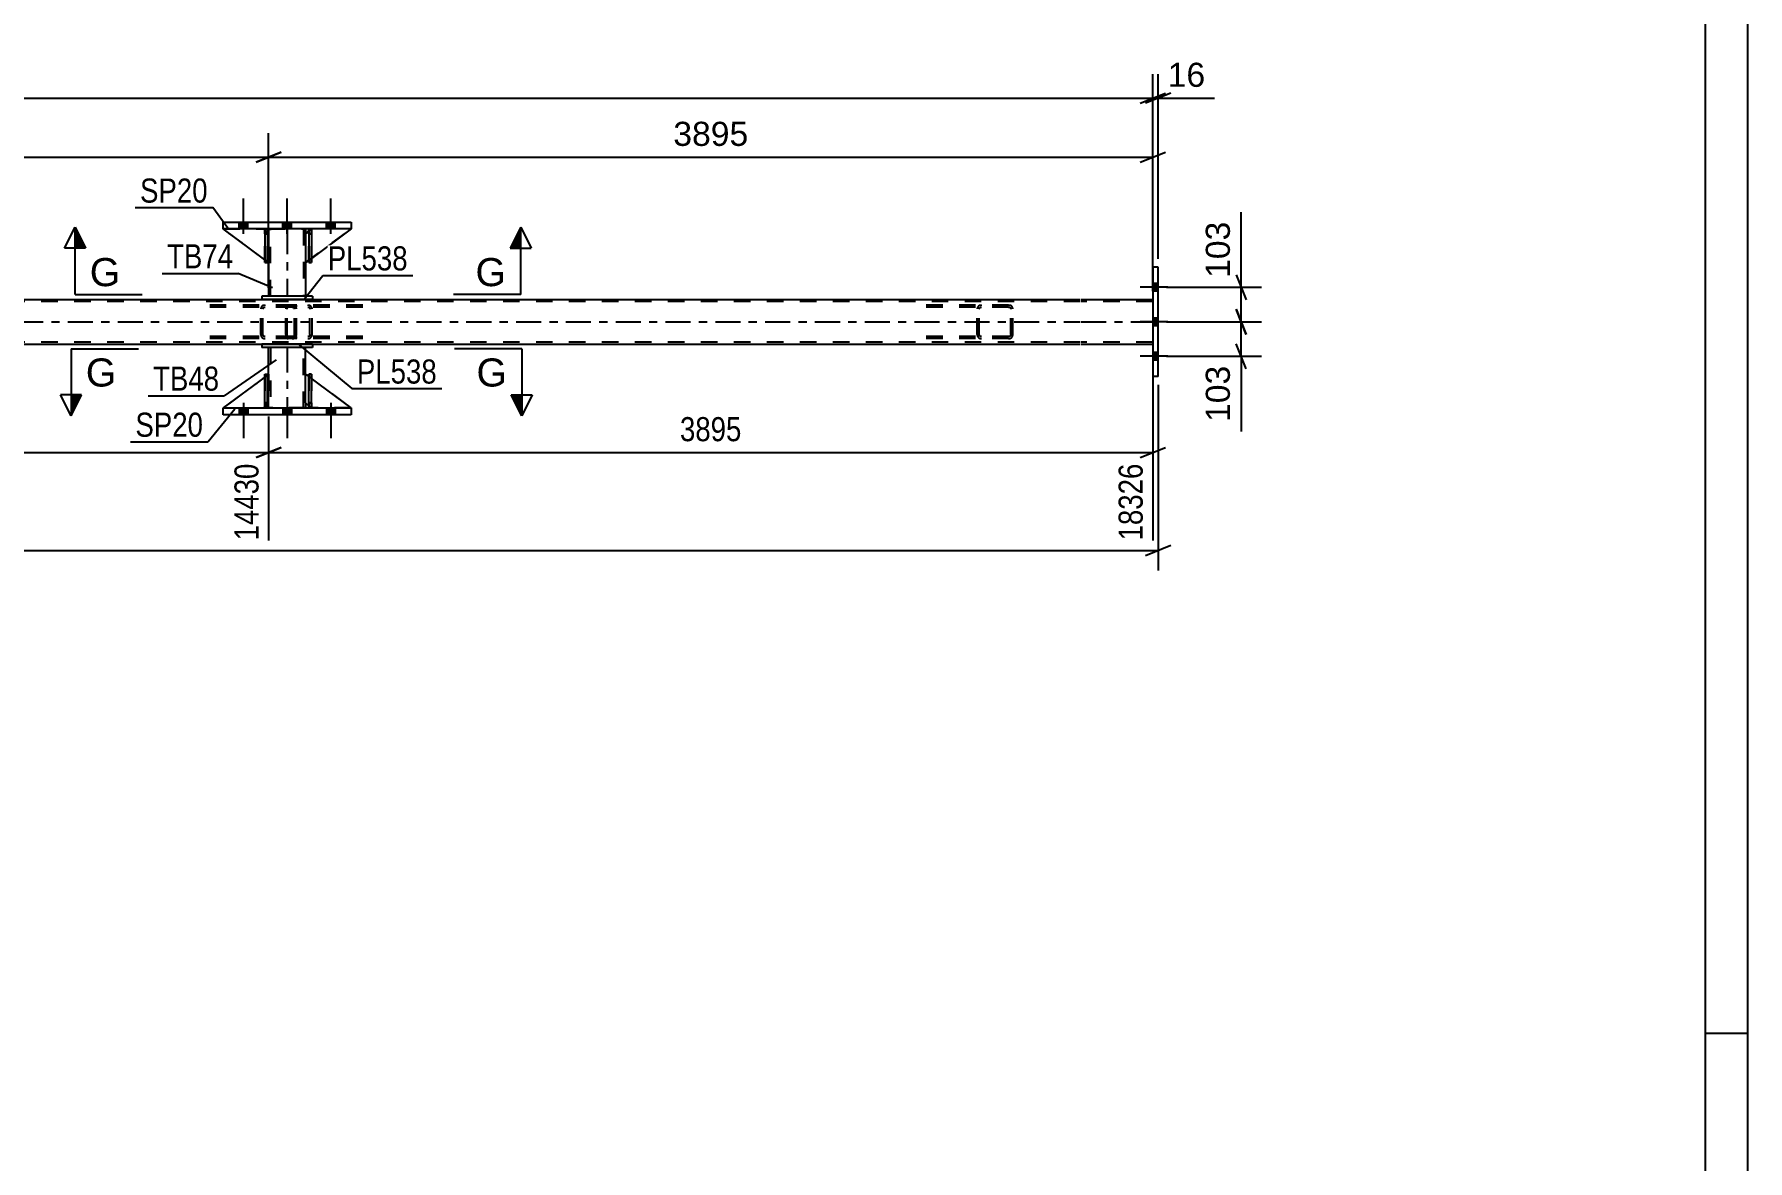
# Model space of a CAD drawing. Header units: millimetres. Extents: x 0 to 841, y 0 to 594.
# Drawn here: x 637.4 to 841, y 133.9 to 267.8 of the extents above; entities that cross this region are included whole.
import ezdxf

# ---------------------------------------------------------------- set-up
doc = ezdxf.new("R2010")
doc.units = ezdxf.units.MM
doc.linetypes.add('DXK_LINE_DOT2', pattern=[3.9198, 1.9599, -1.9599])
doc.linetypes.add('DXK_LINE_DOT3', pattern=[5.9187, 2.979, -0.9799, 0.9799, -0.9799])
doc.styles.add('Arial', font='ARIAL.TTF', dxfattribs={"height": 0.2})
doc.styles.add('Arial Narrow', font='ARIALN.TTF', dxfattribs={"height": 0.2})

# ---------------------------------------------------------------- blocks, each defined once
blk = doc.blocks.new('Unknown-318892525-1113')
at = {"color": 5, "linetype": 'Continuous'}
for p, q in [((841, 0), (841, 594)), ((836, 5), (836, 589)), ((841, 149), (836, 149))]:
    blk.add_line(p, q, dxfattribs=at)
blk = doc.blocks.new('Part-318892525-4234 - 4091')
at = {"color": 2, "linetype": 'Continuous'}
for p, q in [((670.43, 230.95), (664.43, 230.95)), ((664.43, 230.95), (664.43, 230.55)), ((670.43, 230.55), (664.43, 230.55)), ((670.43, 230.95), (670.43, 230.55))]:
    blk.add_line(p, q, dxfattribs=at)
blk = doc.blocks.new('Bolt-318892525-4106 - 4091')
at = {"linetype": 'Continuous'}
for points in [[(661.71, 222.55), (662.75, 222.55), (662.75, 223.35), (661.71, 223.35)], [(661.71, 222.55), (662.75, 222.55), (662.75, 223.35), (661.71, 223.35)], [(661.71, 222.55), (662.75, 222.55), (662.75, 223.35), (661.71, 223.35)], [(666.91, 222.55), (667.95, 222.55), (667.95, 223.35), (666.91, 223.35)], [(666.91, 222.55), (667.95, 222.55), (667.95, 223.35), (666.91, 223.35)], [(672.11, 222.55), (673.15, 222.55), (673.15, 223.35), (672.11, 223.35)], [(672.11, 222.55), (673.15, 222.55), (673.15, 223.35), (672.11, 223.35)], [(672.11, 222.55), (673.15, 222.55), (673.15, 223.35), (672.11, 223.35)]]:
    blk.add_hatch(color=1, dxfattribs=at).paths.add_polyline_path(points)
at = {"color": 1, "linetype": 'Continuous'}
for p, q in [((661.71, 223.35), (661.71, 222.55)), ((661.71, 223.35), (661.71, 222.55)), ((661.71, 223.35), (661.71, 222.55)), ((662.23, 223.95), (662.23, 219.75)), ((662.23, 223.95), (662.23, 219.75)), ((662.23, 223.95), (662.23, 219.75)), ((662.75, 223.35), (662.75, 222.55)), ((662.75, 223.35), (662.75, 222.55)), ((662.75, 223.35), (662.75, 222.55)), ((666.91, 223.35), (666.91, 222.55)), ((666.91, 223.35), (666.91, 222.55)), ((667.43, 223.95), (667.43, 219.75)), ((667.43, 223.95), (667.43, 219.75)), ((667.95, 223.35), (667.95, 222.55)), ((667.95, 223.35), (667.95, 222.55)), ((672.11, 223.35), (672.11, 222.55)), ((672.11, 223.35), (672.11, 222.55)), ((672.11, 223.35), (672.11, 222.55)), ((672.63, 223.95), (672.63, 219.75)), ((672.63, 223.95), (672.63, 219.75)), ((672.63, 223.95), (672.63, 219.75)), ((673.15, 223.35), (673.15, 222.55)), ((673.15, 223.35), (673.15, 222.55)), ((673.15, 223.35), (673.15, 222.55))]:
    blk.add_line(p, q, dxfattribs=at)
blk = doc.blocks.new('Bolt-318892525-4139 - 4091')
at = {"linetype": 'Continuous'}
for points in [[(770.3, 238.13), (770.3, 237.25), (770.94, 237.25), (770.94, 238.13)], [(770.3, 238.13), (770.3, 237.25), (770.94, 237.25), (770.94, 238.13)], [(770.3, 238.13), (770.3, 237.25), (770.94, 237.25), (770.94, 238.13)], [(770.3, 234.01), (770.3, 233.13), (770.94, 233.13), (770.94, 234.01)], [(770.3, 234.01), (770.3, 233.13), (770.94, 233.13), (770.94, 234.01)], [(770.3, 229.93), (770.3, 229.05), (770.94, 229.05), (770.94, 229.93)], [(770.3, 229.93), (770.3, 229.05), (770.94, 229.05), (770.94, 229.93)], [(770.3, 229.93), (770.3, 229.05), (770.94, 229.05), (770.94, 229.93)]]:
    blk.add_hatch(color=1, dxfattribs=at).paths.add_polyline_path(points)
at = {"color": 1, "linetype": 'Continuous'}
for p, q in [((772.1, 237.69), (768.78, 237.69)), ((772.1, 237.69), (768.78, 237.69)), ((772.1, 237.69), (768.78, 237.69)), ((770.94, 238.13), (770.3, 238.13)), ((770.94, 238.13), (770.3, 238.13)), ((770.94, 238.13), (770.3, 238.13)), ((770.94, 237.25), (770.3, 237.25)), ((770.94, 237.25), (770.3, 237.25)), ((770.94, 237.25), (770.3, 237.25)), ((772.1, 233.57), (768.78, 233.57)), ((772.1, 233.57), (768.78, 233.57)), ((770.94, 234.01), (770.3, 234.01)), ((770.94, 234.01), (770.3, 234.01)), ((770.94, 233.13), (770.3, 233.13)), ((770.94, 233.13), (770.3, 233.13)), ((772.1, 229.49), (768.78, 229.49)), ((772.1, 229.49), (768.78, 229.49)), ((772.1, 229.49), (768.78, 229.49)), ((770.94, 229.93), (770.3, 229.93)), ((770.94, 229.93), (770.3, 229.93)), ((770.94, 229.93), (770.3, 229.93)), ((770.94, 229.05), (770.3, 229.05)), ((770.94, 229.05), (770.3, 229.05)), ((770.94, 229.05), (770.3, 229.05))]:
    blk.add_line(p, q, dxfattribs=at)
blk = doc.blocks.new('Part-318892525-4207 - 4091')
at = {"color": 7, "linetype": 'DXK_LINE_DOT2'}
for p, q in [((665.23, 227.35), (659.83, 223.35)), ((665.23, 223.95), (665.23, 227.35)), ((665.23, 227.35), (665.23, 223.95)), ((659.83, 223.35), (664.63, 223.35)), ((664.63, 223.35), (665.23, 223.95)), ((665.23, 223.95), (664.63, 223.35)), ((665.23, 223.95), (665.23, 223.95))]:
    blk.add_line(p, q, dxfattribs=at)
blk = doc.blocks.new('Part-318892525-4147 - 4091')
at = {"color": 2, "linetype": 'Continuous'}
for p, q in [((670.43, 236.63), (664.43, 236.63)), ((664.43, 236.63), (664.43, 236.23)), ((670.43, 236.23), (664.43, 236.23)), ((670.43, 236.63), (670.43, 236.23))]:
    blk.add_line(p, q, dxfattribs=at)
blk = doc.blocks.new('Part-318892525-4216 - 4091')
at = {"color": 7, "linetype": 'DXK_LINE_DOT2'}
for p, q in [((753.17, 235.59), (742.32, 235.59)), ((753.17, 235.35), (742.32, 235.35)), ((749.46, 235.29), (749.43, 235.11)), ((749.43, 232.07), (749.43, 235.11)), ((749.68, 235.11), (749.7, 235.2)), ((749.68, 232.07), (749.68, 235.11)), ((749.7, 235.2), (749.76, 235.28)), ((749.94, 235.59), (749.74, 235.55)), ((749.76, 235.28), (749.84, 235.33)), ((749.84, 235.33), (749.94, 235.35)), ((753.37, 235.55), (753.17, 235.59)), ((753.17, 235.35), (753.27, 235.33)), ((753.27, 235.33), (753.35, 235.28)), ((753.35, 235.28), (753.41, 235.2)), ((753.41, 235.2), (753.43, 235.11)), ((753.43, 232.07), (753.43, 235.11)), ((753.68, 235.11), (753.64, 235.29)), ((753.68, 232.07), (753.68, 235.11)), ((753.17, 231.83), (742.32, 231.83)), ((753.17, 231.59), (742.32, 231.59)), ((749.43, 232.07), (749.46, 231.88)), ((749.7, 231.97), (749.68, 232.07)), ((749.76, 231.9), (749.7, 231.97)), ((749.74, 231.62), (749.94, 231.59)), ((749.84, 231.84), (749.76, 231.9)), ((749.94, 231.83), (749.84, 231.84)), ((753.27, 231.84), (753.17, 231.83)), ((753.17, 231.59), (753.37, 231.62)), ((753.35, 231.9), (753.27, 231.84)), ((753.41, 231.97), (753.35, 231.9)), ((753.43, 232.07), (753.41, 231.97)), ((753.64, 231.88), (753.68, 232.07))]:
    blk.add_line(p, q, dxfattribs=at)
for centre, start, end in [((749.92, 235.09), 110.7583, 155.68), ((753.19, 235.09), 24.32, 69.2417), ((749.92, 232.09), 204.32, 249.2417), ((753.19, 232.09), 290.7583, 335.68)]:
    blk.add_arc(centre, 0.496, start, end, dxfattribs=at)
blk = doc.blocks.new('Part-318892525-4152 - 4091')
at = {"color": 2, "linetype": 'Continuous'}
for p, q in [((102.77, 236.23), (761.68, 236.23)), ((761.78, 236.23), (770.3, 236.23)), ((102.77, 230.95), (761.68, 230.95)), ((761.78, 230.95), (770.3, 230.95))]:
    blk.add_line(p, q, dxfattribs=at)
at = {"color": 7, "linetype": 'DXK_LINE_DOT2'}
for p, q in [((770.3, 236.23), (770.3, 230.95)), ((761.68, 235.99), (102.77, 235.99)), ((770.3, 235.99), (761.78, 235.99)), ((761.68, 231.19), (102.77, 231.19)), ((770.3, 231.19), (761.78, 231.19))]:
    blk.add_line(p, q, dxfattribs=at)
at = {"color": 7, "linetype": 'DXK_LINE_DOT3'}
for p, q in [((102.77, 233.59), (761.68, 233.59)), ((761.78, 233.59), (770.3, 233.59))]:
    blk.add_line(p, q, dxfattribs=at)
blk = doc.blocks.new('Part-318892525-4229 - 4091')
at = {"color": 2, "linetype": 'Continuous'}
for p, q in [((665.23, 227.35), (665.23, 230.55)), ((669.63, 227.35), (669.63, 230.55)), ((665.23, 223.35), (665.23, 223.95)), ((669.63, 223.95), (669.63, 223.35))]:
    blk.add_line(p, q, dxfattribs=at)
at = {"color": 7, "linetype": 'DXK_LINE_DOT2'}
for p, q in [((669.63, 230.55), (665.23, 230.55)), ((665.47, 230.55), (665.47, 223.35)), ((669.39, 223.35), (669.39, 230.55)), ((665.23, 223.95), (665.23, 227.35)), ((669.63, 223.95), (669.63, 227.35)), ((669.63, 223.35), (665.23, 223.35))]:
    blk.add_line(p, q, dxfattribs=at)
at = {"color": 7, "linetype": 'DXK_LINE_DOT3'}
blk.add_line((667.43, 230.55), (667.43, 223.35), dxfattribs=at)
blk = doc.blocks.new('Part-318892525-4177 - 4091')
at = {"color": 2, "linetype": 'Continuous'}
for p, q in [((664.79, 240.96), (659.83, 244.63)), ((664.79, 244.47), (664.63, 244.63)), ((665.23, 244.03), (665.11, 244.15)), ((665.23, 244.03), (665.23, 244.03)), ((665.23, 240.63), (665.23, 244.03)), ((665.11, 240.72), (665.23, 240.63)), ((665.23, 240.63), (665.23, 240.63))]:
    blk.add_line(p, q, dxfattribs=at)
at = {"color": 7, "linetype": 'DXK_LINE_DOT2'}
for p, q in [((664.63, 244.63), (659.83, 244.63)), ((659.83, 244.63), (659.83, 244.63)), ((664.63, 244.63), (665.23, 244.03)), ((665.11, 244.15), (664.79, 244.47)), ((665.23, 244.03), (665.23, 240.63)), ((665.11, 240.72), (664.79, 240.96))]:
    blk.add_line(p, q, dxfattribs=at)
blk = doc.blocks.new('Part-318892525-4178 - 4091')
at = {"color": 7, "linetype": 'DXK_LINE_DOT2'}
for p, q in [((669.99, 244.03), (669.99, 244.63)), ((669.99, 244.63), (669.99, 244.63)), ((669.99, 244.63), (669.99, 240.63)), ((669.99, 244.63), (670.31, 244.63)), ((670.31, 244.63), (670.31, 244.03)), ((670.31, 240.63), (670.31, 244.63)), ((669.99, 240.63), (669.99, 244.03)), ((669.99, 244.03), (670.31, 244.03)), ((670.31, 244.03), (670.31, 240.63)), ((669.99, 240.63), (670.31, 240.63))]:
    blk.add_line(p, q, dxfattribs=at)
blk = doc.blocks.new('Part-318892525-4179 - 4091')
at = {"color": 7, "linetype": 'DXK_LINE_DOT2'}
for p, q in [((664.79, 244.03), (664.79, 244.63)), ((664.79, 244.63), (664.79, 244.63)), ((664.79, 244.63), (664.79, 240.63)), ((664.79, 244.63), (665.11, 244.63)), ((665.11, 244.63), (665.11, 244.03)), ((665.11, 240.63), (665.11, 244.63)), ((664.79, 240.63), (664.79, 244.03)), ((664.79, 244.03), (665.11, 244.03)), ((665.11, 244.03), (665.11, 240.63)), ((664.79, 240.63), (665.11, 240.63))]:
    blk.add_line(p, q, dxfattribs=at)
blk = doc.blocks.new('Part-318892525-4180 - 4091')
at = {"color": 2, "linetype": 'Continuous'}
for p, q in [((670.31, 244.63), (669.99, 244.63)), ((669.99, 244.63), (669.99, 240.63)), ((670.31, 244.63), (670.31, 244.63)), ((670.31, 244.63), (670.31, 240.63)), ((670.31, 240.63), (669.99, 240.63))]:
    blk.add_line(p, q, dxfattribs=at)
at = {"color": 7, "linetype": 'DXK_LINE_DOT2'}
for p, q in [((669.99, 244.63), (669.99, 244.03)), ((669.99, 244.63), (669.99, 244.63)), ((670.31, 244.03), (670.31, 244.63)), ((670.31, 244.63), (670.31, 244.63)), ((670.31, 244.03), (669.99, 244.03)), ((669.99, 244.03), (669.99, 240.63)), ((670.31, 240.63), (670.31, 244.03))]:
    blk.add_line(p, q, dxfattribs=at)
blk = doc.blocks.new('Part-318892525-4181 - 4091')
at = {"color": 2, "linetype": 'Continuous'}
for p, q in [((665.11, 244.63), (664.79, 244.63)), ((664.79, 244.63), (664.79, 240.63)), ((665.11, 244.63), (665.11, 244.63)), ((665.11, 244.63), (665.11, 240.63)), ((665.11, 240.63), (664.79, 240.63))]:
    blk.add_line(p, q, dxfattribs=at)
at = {"color": 7, "linetype": 'DXK_LINE_DOT2'}
for p, q in [((664.79, 244.63), (664.79, 244.03)), ((664.79, 244.63), (664.79, 244.63)), ((665.11, 244.03), (665.11, 244.63)), ((665.11, 244.63), (665.11, 244.63)), ((665.11, 244.03), (664.79, 244.03)), ((664.79, 244.03), (664.79, 240.63)), ((665.11, 240.63), (665.11, 244.03))]:
    blk.add_line(p, q, dxfattribs=at)
blk = doc.blocks.new('Part-318892525-4186 - 4091')
at = {"color": 2, "linetype": 'Continuous'}
for p, q in [((665.23, 244.63), (665.23, 244.03)), ((669.63, 244.63), (669.63, 244.03)), ((665.23, 240.63), (665.23, 236.63)), ((669.63, 240.63), (669.63, 236.63))]:
    blk.add_line(p, q, dxfattribs=at)
at = {"color": 7, "linetype": 'DXK_LINE_DOT2'}
for p, q in [((665.23, 244.63), (669.63, 244.63)), ((665.47, 236.63), (665.47, 244.63)), ((669.39, 244.63), (669.39, 236.63)), ((665.23, 244.03), (665.23, 240.63)), ((669.63, 244.03), (669.63, 240.63)), ((669.63, 236.63), (665.23, 236.63))]:
    blk.add_line(p, q, dxfattribs=at)
at = {"color": 7, "linetype": 'DXK_LINE_DOT3'}
blk.add_line((667.43, 244.63), (667.43, 236.63), dxfattribs=at)
blk = doc.blocks.new('Part-318892525-4205 - 4091')
at = {"color": 7, "linetype": 'DXK_LINE_DOT2'}
for p, q in [((669.63, 223.95), (669.63, 227.35)), ((669.63, 227.35), (675.03, 223.35)), ((670.23, 223.35), (669.63, 223.95)), ((675.03, 223.35), (670.23, 223.35))]:
    blk.add_line(p, q, dxfattribs=at)
blk = doc.blocks.new('Part-318892525-4206 - 4091')
at = {"color": 2, "linetype": 'Continuous'}
for p, q in [((669.63, 223.95), (669.63, 227.35)), ((669.63, 227.35), (669.99, 227.08)), ((675.03, 223.35), (670.31, 226.85)), ((669.99, 223.59), (669.63, 223.95))]:
    blk.add_line(p, q, dxfattribs=at)
at = {"color": 7, "linetype": 'DXK_LINE_DOT2'}
for p, q in [((670.31, 226.85), (669.99, 227.08)), ((669.99, 223.59), (670.23, 223.35)), ((670.23, 223.35), (675.03, 223.35))]:
    blk.add_line(p, q, dxfattribs=at)
blk = doc.blocks.new('Part-318892525-4208 - 4091')
at = {"color": 2, "linetype": 'Continuous'}
for p, q in [((664.79, 227.02), (659.83, 223.35)), ((665.23, 227.35), (665.11, 227.25)), ((665.23, 223.95), (665.23, 227.35)), ((664.79, 223.5), (664.63, 223.35)), ((665.23, 223.95), (665.11, 223.82)), ((665.23, 223.95), (665.23, 223.95))]:
    blk.add_line(p, q, dxfattribs=at)
at = {"color": 7, "linetype": 'DXK_LINE_DOT2'}
for p, q in [((665.11, 227.25), (664.79, 227.02)), ((665.23, 223.95), (665.23, 227.35)), ((659.83, 223.35), (659.83, 223.35)), ((659.83, 223.35), (664.63, 223.35)), ((665.23, 223.95), (664.63, 223.35)), ((665.11, 223.82), (664.79, 223.5))]:
    blk.add_line(p, q, dxfattribs=at)
blk = doc.blocks.new('Part-318892525-4209 - 4091')
at = {"color": 7, "linetype": 'DXK_LINE_DOT2'}
for p, q in [((670.31, 227.35), (669.99, 227.35)), ((669.99, 223.95), (669.99, 227.35)), ((669.99, 227.35), (669.99, 223.35)), ((670.31, 227.35), (670.31, 223.95)), ((670.31, 223.35), (670.31, 227.35)), ((670.31, 223.95), (669.99, 223.95)), ((669.99, 223.35), (669.99, 223.95)), ((670.31, 223.35), (669.99, 223.35)), ((670.31, 223.95), (670.31, 223.35)), ((670.31, 223.35), (670.31, 223.35))]:
    blk.add_line(p, q, dxfattribs=at)
blk = doc.blocks.new('Part-318892525-4210 - 4091')
at = {"color": 7, "linetype": 'DXK_LINE_DOT2'}
for p, q in [((664.79, 227.35), (665.11, 227.35)), ((664.79, 223.95), (664.79, 227.35)), ((664.79, 227.35), (664.79, 223.35)), ((665.11, 227.35), (665.11, 223.95)), ((665.11, 223.35), (665.11, 227.25)), ((665.11, 223.95), (664.79, 223.95)), ((664.79, 223.35), (664.79, 223.95)), ((665.11, 223.35), (664.79, 223.35)), ((665.11, 223.95), (665.11, 223.35)), ((665.11, 223.35), (665.11, 223.35))]:
    blk.add_line(p, q, dxfattribs=at)
blk = doc.blocks.new('Part-318892525-4223 - 4091')
at = {"color": 2, "linetype": 'Continuous'}
for p, q in [((669.99, 223.35), (669.99, 227.35)), ((669.99, 227.35), (670.31, 227.35)), ((670.31, 223.35), (670.31, 227.35)), ((669.99, 223.35), (669.99, 223.35)), ((670.31, 223.35), (669.99, 223.35))]:
    blk.add_line(p, q, dxfattribs=at)
at = {"color": 7, "linetype": 'DXK_LINE_DOT2'}
for p, q in [((669.99, 227.35), (669.99, 223.95)), ((670.31, 223.95), (670.31, 227.35)), ((669.99, 223.95), (669.99, 223.35)), ((669.99, 223.95), (670.31, 223.95)), ((669.99, 223.35), (669.99, 223.35)), ((669.99, 223.35), (669.99, 223.35)), ((670.31, 223.35), (670.31, 223.95)), ((670.31, 223.35), (670.31, 223.35))]:
    blk.add_line(p, q, dxfattribs=at)
blk = doc.blocks.new('Part-318892525-4224 - 4091')
at = {"color": 2, "linetype": 'Continuous'}
for p, q in [((664.79, 223.35), (664.79, 227.35)), ((664.79, 227.35), (665.11, 227.35)), ((665.11, 223.35), (665.11, 227.35)), ((664.79, 223.35), (664.79, 223.35)), ((665.11, 223.35), (664.79, 223.35))]:
    blk.add_line(p, q, dxfattribs=at)
at = {"color": 7, "linetype": 'DXK_LINE_DOT2'}
for p, q in [((664.79, 227.35), (664.79, 223.95)), ((665.11, 223.95), (665.11, 227.35)), ((664.79, 223.95), (664.79, 223.35)), ((664.79, 223.95), (665.11, 223.95)), ((664.79, 223.35), (664.79, 223.35)), ((664.79, 223.35), (664.79, 223.35)), ((665.11, 223.35), (665.11, 223.95)), ((665.11, 223.35), (665.11, 223.35))]:
    blk.add_line(p, q, dxfattribs=at)
blk = doc.blocks.new('Bolt-318892525-4255 - 4091')
at = {"linetype": 'Continuous'}
for points in [[(662.75, 245.43), (661.71, 245.43), (661.71, 244.63), (662.75, 244.63)], [(662.75, 245.43), (661.71, 245.43), (661.71, 244.63), (662.75, 244.63)], [(662.75, 245.43), (661.71, 245.43), (661.71, 244.63), (662.75, 244.63)], [(667.95, 245.43), (666.91, 245.43), (666.91, 244.63), (667.95, 244.63)], [(667.95, 245.43), (666.91, 245.43), (666.91, 244.63), (667.95, 244.63)], [(673.15, 245.43), (672.11, 245.43), (672.11, 244.63), (673.15, 244.63)], [(673.15, 245.43), (672.11, 245.43), (672.11, 244.63), (673.15, 244.63)], [(673.15, 245.43), (672.11, 245.43), (672.11, 244.63), (673.15, 244.63)]]:
    blk.add_hatch(color=1, dxfattribs=at).paths.add_polyline_path(points)
at = {"color": 1, "linetype": 'Continuous'}
for p, q in [((662.23, 244.03), (662.23, 248.23)), ((662.23, 244.03), (662.23, 248.23)), ((662.23, 244.03), (662.23, 248.23)), ((667.43, 244.03), (667.43, 248.23)), ((667.43, 244.03), (667.43, 248.23)), ((672.63, 244.03), (672.63, 248.23)), ((672.63, 244.03), (672.63, 248.23)), ((672.63, 244.03), (672.63, 248.23)), ((661.71, 244.63), (661.71, 245.43)), ((661.71, 244.63), (661.71, 245.43)), ((661.71, 244.63), (661.71, 245.43)), ((662.75, 244.63), (662.75, 245.43)), ((662.75, 244.63), (662.75, 245.43)), ((662.75, 244.63), (662.75, 245.43)), ((666.91, 244.63), (666.91, 245.43)), ((666.91, 244.63), (666.91, 245.43)), ((667.95, 244.63), (667.95, 245.43)), ((667.95, 244.63), (667.95, 245.43)), ((672.11, 244.63), (672.11, 245.43)), ((672.11, 244.63), (672.11, 245.43)), ((672.11, 244.63), (672.11, 245.43)), ((673.15, 244.63), (673.15, 245.43)), ((673.15, 244.63), (673.15, 245.43)), ((673.15, 244.63), (673.15, 245.43))]:
    blk.add_line(p, q, dxfattribs=at)
blk = doc.blocks.new('Part-318892525-4280 - 4091')
at = {"color": 7, "linetype": 'DXK_LINE_DOT2'}
for p, q in [((668.04, 235.59), (657.18, 235.59)), ((668.04, 235.35), (657.18, 235.35)), ((664.33, 235.29), (664.29, 235.11)), ((664.29, 232.07), (664.29, 235.11)), ((664.55, 235.11), (664.57, 235.2)), ((664.55, 232.07), (664.55, 235.11)), ((664.57, 235.2), (664.62, 235.28)), ((664.8, 235.59), (664.61, 235.55)), ((664.62, 235.28), (664.7, 235.33)), ((664.7, 235.33), (664.8, 235.35)), ((668.23, 235.55), (668.04, 235.59)), ((668.04, 235.35), (668.13, 235.33)), ((668.13, 235.33), (668.22, 235.28)), ((668.22, 235.28), (668.27, 235.2)), ((668.27, 235.2), (668.29, 235.11)), ((668.29, 232.07), (668.29, 235.11)), ((668.55, 235.11), (668.51, 235.29)), ((668.55, 232.07), (668.55, 235.11)), ((668.04, 231.83), (657.18, 231.83)), ((668.04, 231.59), (657.18, 231.59)), ((664.29, 232.07), (664.33, 231.88)), ((664.57, 231.97), (664.55, 232.07)), ((664.62, 231.9), (664.57, 231.97)), ((664.61, 231.62), (664.8, 231.59)), ((664.7, 231.84), (664.62, 231.9)), ((664.8, 231.83), (664.7, 231.84)), ((668.13, 231.84), (668.04, 231.83)), ((668.04, 231.59), (668.23, 231.62)), ((668.22, 231.9), (668.13, 231.84)), ((668.27, 231.97), (668.22, 231.9)), ((668.29, 232.07), (668.27, 231.97)), ((668.51, 231.88), (668.55, 232.07))]:
    blk.add_line(p, q, dxfattribs=at)
for centre, start, end in [((664.78, 235.09), 110.7583, 155.68), ((668.06, 235.09), 24.32, 69.2417), ((664.78, 232.09), 204.32, 249.2417), ((668.06, 232.09), 290.7583, 335.68)]:
    blk.add_arc(centre, 0.496, start, end, dxfattribs=at)
blk = doc.blocks.new('Part-318892525-4288 - 4091')
at = {"color": 2, "linetype": 'Continuous'}
for p, q in [((659.83, 244.63), (659.83, 245.43)), ((659.83, 245.43), (675.03, 245.43)), ((675.03, 244.63), (659.83, 244.63)), ((675.03, 245.43), (675.03, 244.63))]:
    blk.add_line(p, q, dxfattribs=at)
blk = doc.blocks.new('Part-318892525-4293 - 4091')
at = {"color": 2, "linetype": 'Continuous'}
for p, q in [((659.83, 223.35), (659.83, 223.35)), ((659.83, 222.55), (659.83, 223.35)), ((659.83, 223.35), (675.03, 223.35)), ((659.83, 222.55), (659.83, 222.55)), ((675.03, 222.55), (659.83, 222.55)), ((675.03, 223.35), (675.03, 223.35)), ((675.03, 223.35), (675.03, 222.55)), ((675.03, 222.55), (675.03, 222.55))]:
    blk.add_line(p, q, dxfattribs=at)
at = {"color": 7, "linetype": 'DXK_LINE_DOT2'}
for p, q in [((659.83, 222.55), (659.83, 223.35)), ((675.03, 223.35), (675.03, 222.55))]:
    blk.add_line(p, q, dxfattribs=at)
blk = doc.blocks.new('Part-318892525-4294 - 4091')
at = {"color": 7, "linetype": 'DXK_LINE_DOT2'}
for p, q in [((670.23, 244.63), (669.63, 244.03)), ((669.63, 240.63), (675.03, 244.63)), ((675.03, 244.63), (670.23, 244.63)), ((669.63, 244.03), (669.63, 240.63))]:
    blk.add_line(p, q, dxfattribs=at)
blk = doc.blocks.new('Part-318892525-4295 - 4091')
at = {"color": 2, "linetype": 'Continuous'}
for p, q in [((669.99, 244.38), (669.63, 244.03)), ((675.03, 244.63), (670.31, 241.13)), ((669.63, 244.03), (669.63, 240.63)), ((669.63, 240.63), (669.99, 240.89))]:
    blk.add_line(p, q, dxfattribs=at)
at = {"color": 7, "linetype": 'DXK_LINE_DOT2'}
for p, q in [((670.23, 244.63), (669.99, 244.38)), ((675.03, 244.63), (670.23, 244.63)), ((675.03, 244.63), (675.03, 244.63)), ((675.03, 244.63), (675.03, 244.63)), ((670.31, 241.13), (669.99, 240.89))]:
    blk.add_line(p, q, dxfattribs=at)
blk = doc.blocks.new('Part-318892525-4296 - 4091')
at = {"color": 7, "linetype": 'DXK_LINE_DOT2'}
for p, q in [((665.23, 240.63), (659.83, 244.63)), ((659.83, 244.63), (664.63, 244.63)), ((664.63, 244.63), (665.23, 244.03)), ((665.23, 244.03), (664.63, 244.63)), ((665.23, 244.03), (665.23, 240.63)), ((665.23, 244.03), (665.23, 244.03)), ((665.23, 244.03), (665.23, 240.63))]:
    blk.add_line(p, q, dxfattribs=at)
blk = doc.blocks.new('Part-318892525-4299 - 4091')
at = {"color": 7, "linetype": 'DXK_LINE_DOT2'}
for p, q in [((667.31, 235.29), (667.28, 235.11)), ((667.28, 232.07), (667.28, 235.11)), ((667.36, 235.45), (667.31, 235.29)), ((667.45, 235.55), (667.36, 235.45)), ((667.42, 235.11), (667.43, 235.2)), ((667.42, 232.07), (667.42, 235.11)), ((667.43, 235.2), (667.46, 235.28)), ((667.56, 235.59), (667.45, 235.55)), ((667.46, 235.28), (667.5, 235.33)), ((667.5, 235.33), (667.56, 235.35)), ((676.42, 235.59), (667.56, 235.59)), ((676.42, 235.35), (667.56, 235.35)), ((668.55, 235.35), (668.55, 235.59)), ((670.08, 235.55), (669.89, 235.59)), ((669.89, 235.35), (669.99, 235.33)), ((669.99, 235.33), (670.07, 235.28)), ((670.07, 235.28), (670.12, 235.2)), ((670.12, 235.2), (670.14, 235.11)), ((670.14, 232.07), (670.14, 235.11)), ((670.39, 235.11), (670.35, 235.29)), ((670.39, 232.07), (670.39, 235.11)), ((667.28, 232.07), (667.31, 231.88)), ((667.31, 231.88), (667.36, 231.73)), ((667.36, 231.73), (667.45, 231.62)), ((667.43, 231.97), (667.42, 232.07)), ((667.46, 231.9), (667.43, 231.97)), ((667.45, 231.62), (667.56, 231.59)), ((667.5, 231.84), (667.46, 231.9)), ((667.56, 231.83), (667.5, 231.84)), ((676.42, 231.83), (667.56, 231.83)), ((676.42, 231.59), (667.56, 231.59)), ((668.55, 231.59), (668.55, 231.83)), ((669.99, 231.84), (669.89, 231.83)), ((669.89, 231.59), (670.08, 231.62)), ((670.07, 231.9), (669.99, 231.84)), ((670.12, 231.97), (670.07, 231.9)), ((670.14, 232.07), (670.12, 231.97)), ((670.35, 231.88), (670.39, 232.07))]:
    blk.add_line(p, q, dxfattribs=at)
for centre, start, end in [((669.9, 235.09), 23.8494, 68.8059), ((669.9, 232.08), 291.1941, 336.1506)]:
    blk.add_arc(centre, 0.492, start, end, dxfattribs=at)
blk = doc.blocks.new('Part-318892525-4316 - 4091')
at = {"color": 2, "linetype": 'Continuous'}
for p, q in [((770.94, 240.09), (770.3, 240.09)), ((770.3, 240.09), (770.3, 227.09)), ((770.94, 227.09), (770.94, 240.09)), ((770.94, 227.09), (770.3, 227.09))]:
    blk.add_line(p, q, dxfattribs=at)
blk = doc.blocks.new('StraightDimension-318892525-4525 - 4091')
at = {"color": 7, "linetype": 'Continuous'}
for p, q in [((770.94, 226.09), (770.94, 204.03)), ((93.51, 206.43), (770.94, 206.43)), ((769.44, 205.83), (772.44, 207.03))]:
    blk.add_line(p, q, dxfattribs=at)
blk = doc.blocks.new('StraightDimension-318892525-15693 - 4091')
at = {"color": 7, "linetype": 'Continuous'}
for p, q in [((770.3, 241.09), (770.3, 263.02)), ((768.8, 259.57), (771.8, 260.77)), ((94.15, 260.17), (770.3, 260.17))]:
    blk.add_line(p, q, dxfattribs=at)
blk = doc.blocks.new('StraightDimension-318892525-4450 - 4091')
at = {"color": 7, "linetype": 'Continuous'}
for p, q in [((494.96, 237.63), (494.96, 256)), ((665.23, 237.63), (665.23, 256)), ((496.46, 253.75), (493.46, 252.55)), ((494.96, 253.15), (665.23, 253.15)), ((663.73, 252.55), (666.73, 253.75))]:
    blk.add_line(p, q, dxfattribs=at)
at = {"color": 0}
blk.add_wipeout([(585.14, 253.9), (585.14, 258.1), (575.05, 258.1), (575.05, 253.9)], dxfattribs=at)
at = {"color": 3, "style": 'Arial'}
blk.add_text('4257', height=2.865, dxfattribs=at).set_placement((575.65, 254.5))
blk = doc.blocks.new('StraightDimension-318892525-4463 - 4091')
at = {"color": 7, "linetype": 'Continuous'}
for p, q in [((665.23, 237.63), (665.23, 256)), ((770.3, 237.23), (770.3, 256)), ((666.73, 253.75), (663.73, 252.55)), ((665.23, 253.15), (770.3, 253.15)), ((768.8, 252.55), (771.8, 253.75))]:
    blk.add_line(p, q, dxfattribs=at)
at = {"color": 0}
blk.add_wipeout([(722.81, 253.9), (722.81, 258.1), (712.72, 258.1), (712.72, 253.9)], dxfattribs=at)
at = {"color": 3, "style": 'Arial'}
blk.add_text('3895', height=2.865, dxfattribs=at).set_placement((713.32, 254.5))
blk = doc.blocks.new('StraightDimension-318892525-4477 - 4091')
at = {"color": 7, "linetype": 'Continuous'}
for p, q in [((780.21, 239.19), (781.41, 236.19)), ((771.94, 237.69), (783.21, 237.69)), ((780.81, 233.59), (780.81, 237.69)), ((781.41, 232.09), (780.21, 235.09)), ((771.94, 233.59), (783.21, 233.59))]:
    blk.add_line(p, q, dxfattribs=at)
at = {"color": 0}
blk.add_wipeout([(780.06, 246.08), (775.86, 246.08), (775.86, 238.21), (780.06, 238.21)], dxfattribs=at)
at = {"color": 7, "linetype": 'Continuous'}
blk.add_line((780.81, 237.69), (780.81, 246.61), dxfattribs=at)
blk.add_line((780.81, 237.69), (780.81, 246.61), dxfattribs=at)
at = {"color": 3, "style": 'Arial'}
blk.add_text('103', height=2.865, rotation=90.0002, dxfattribs=at).set_placement((779.46, 238.81))
blk = doc.blocks.new('StraightDimension-318892525-4485 - 4091')
at = {"color": 7, "linetype": 'Continuous'}
for p, q in [((780.21, 235.09), (781.41, 232.09)), ((771.94, 233.59), (783.21, 233.59)), ((780.81, 229.49), (780.81, 233.59)), ((781.41, 227.99), (780.21, 230.99)), ((771.94, 229.49), (783.21, 229.49))]:
    blk.add_line(p, q, dxfattribs=at)
at = {"color": 0}
blk.add_wipeout([(780.06, 228.96), (775.86, 228.96), (775.86, 221.09), (780.06, 221.09)], dxfattribs=at)
at = {"color": 7, "linetype": 'Continuous'}
blk.add_line((780.81, 229.49), (780.81, 220.57), dxfattribs=at)
blk.add_line((780.81, 229.49), (780.81, 220.57), dxfattribs=at)
at = {"color": 3, "style": 'Arial'}
blk.add_text('103', height=2.865, rotation=90.0002, dxfattribs=at).set_placement((779.46, 221.69))
blk = doc.blocks.new('StraightDimension-318892525-15588 - 4091')
at = {"color": 7, "linetype": 'Continuous'}
for p, q in [((770.3, 229.95), (770.3, 207.61)), ((665.23, 222.35), (665.23, 207.61)), ((666.73, 218.65), (663.73, 217.45)), ((665.23, 218.05), (770.3, 218.05)), ((768.8, 217.45), (771.8, 218.65))]:
    blk.add_line(p, q, dxfattribs=at)
at = {"color": 0}
blk.add_wipeout([(722.02, 218.8), (722.02, 223), (713.51, 223), (713.51, 218.8)], dxfattribs=at)
at = {"color": 0, "linetype": 'Continuous'}
blk.add_wipeout([(769.7, 217.35), (765.5, 217.35), (765.5, 207.01), (769.7, 207.01)], dxfattribs=at)
at = {"color": 3, "style": 'Arial Narrow'}
blk.add_text('3895', height=2.863, dxfattribs=at).set_placement((714.11, 219.4))
at = {"color": 3, "linetype": 'Continuous', "style": 'Arial Narrow'}
blk.add_text('18326', height=2.863, rotation=90.0002, dxfattribs=at).set_placement((769.1, 207.61))
blk = doc.blocks.new('StraightDimension-318892525-15589 - 4091')
at = {"color": 7, "linetype": 'Continuous'}
for p, q in [((494.96, 222.35), (494.96, 207.61)), ((665.23, 222.35), (665.23, 207.61)), ((496.46, 218.65), (493.46, 217.45)), ((494.96, 218.05), (665.23, 218.05)), ((663.73, 217.45), (666.73, 218.65))]:
    blk.add_line(p, q, dxfattribs=at)
at = {"color": 0}
blk.add_wipeout([(584.35, 218.8), (584.35, 223), (575.84, 223), (575.84, 218.8)], dxfattribs=at)
at = {"color": 0, "linetype": 'Continuous'}
blk.add_wipeout([(664.63, 217.35), (660.43, 217.35), (660.43, 207.01), (664.63, 207.01)], dxfattribs=at)
at = {"color": 3, "style": 'Arial Narrow'}
blk.add_text('4257', height=2.863, dxfattribs=at).set_placement((576.44, 219.4))
at = {"color": 3, "linetype": 'Continuous', "style": 'Arial Narrow'}
blk.add_text('14430', height=2.863, rotation=90.0002, dxfattribs=at).set_placement((664.03, 207.61))
blk = doc.blocks.new('StraightDimension-318892525-15692 - 4091')
at = {"color": 7, "linetype": 'Continuous'}
for p, q in [((770.3, 241.09), (770.3, 263.02)), ((770.94, 241.09), (770.94, 263.02)), ((768.8, 259.57), (771.8, 260.77)), ((772.44, 260.77), (769.44, 259.57)), ((770.3, 260.17), (770.94, 260.17))]:
    blk.add_line(p, q, dxfattribs=at)
at = {"color": 0}
blk.add_wipeout([(777.11, 260.92), (777.11, 265.12), (771.47, 265.12), (771.47, 260.92)], dxfattribs=at)
at = {"color": 7, "linetype": 'Continuous'}
blk.add_line((770.94, 260.17), (777.64, 260.17), dxfattribs=at)
blk.add_line((770.94, 260.17), (777.64, 260.17), dxfattribs=at)
at = {"color": 3, "style": 'Arial'}
blk.add_text('16', height=2.865, dxfattribs=at).set_placement((772.07, 261.52))
blk = doc.blocks.new('Mark-318892525-4143 - 4091')
at = {"color": 0}
blk.add_wipeout([(681.76, 239.7), (681.76, 242.7), (672.26, 242.7), (672.26, 239.7)], dxfattribs=at)
blk.add_wipeout([(681.76, 239.7), (681.76, 242.7), (672.26, 242.7), (672.26, 239.7)], dxfattribs=at)
at = {"color": 30, "linetype": 'Continuous'}
for p, q in [((669.46, 236.27), (671.66, 239.1)), ((671.66, 239.1), (682.36, 239.1))]:
    blk.add_line(p, q, dxfattribs=at)
at = {"color": 3, "style": 'Arial Narrow'}
blk.add_text('PL538', height=2.863, dxfattribs=at).set_placement((672.26, 239.7))
blk = doc.blocks.new('Mark-318892525-4182 - 4091')
at = {"color": 0}
blk.add_wipeout([(661.01, 239.95), (661.01, 242.95), (653.16, 242.95), (653.16, 239.95)], dxfattribs=at)
blk.add_wipeout([(661.01, 239.95), (661.01, 242.95), (653.16, 242.95), (653.16, 239.95)], dxfattribs=at)
at = {"color": 30, "linetype": 'Continuous'}
for p in [(652.56, 239.35), (665.69, 237.63)]:
    blk.add_line(p, (661.61, 239.35), dxfattribs=at)
at = {"color": 3, "style": 'Arial Narrow'}
blk.add_text('TB74', height=2.863, dxfattribs=at).set_placement((653.16, 239.95))
blk = doc.blocks.new('Mark-318892525-4225 - 4091')
at = {"color": 0}
blk.add_wipeout([(659.35, 225.41), (659.35, 228.41), (651.5, 228.41), (651.5, 225.41)], dxfattribs=at)
blk.add_wipeout([(659.35, 225.41), (659.35, 228.41), (651.5, 228.41), (651.5, 225.41)], dxfattribs=at)
at = {"color": 30, "linetype": 'Continuous'}
for p in [(666.12, 229.09), (650.9, 224.81)]:
    blk.add_line(p, (659.95, 224.81), dxfattribs=at)
at = {"color": 3, "style": 'Arial Narrow'}
blk.add_text('TB48', height=2.863, dxfattribs=at).set_placement((651.5, 225.41))
blk = doc.blocks.new('Mark-318892525-4230 - 4091')
at = {"color": 0}
blk.add_wipeout([(685.23, 226.25), (685.23, 229.25), (675.72, 229.25), (675.72, 226.25)], dxfattribs=at)
blk.add_wipeout([(685.23, 226.25), (685.23, 229.25), (675.72, 229.25), (675.72, 226.25)], dxfattribs=at)
at = {"color": 30, "linetype": 'Continuous'}
for p, q in [((668.86, 230.85), (675.12, 225.65)), ((675.12, 225.65), (685.83, 225.65))]:
    blk.add_line(p, q, dxfattribs=at)
at = {"color": 3, "style": 'Arial Narrow'}
blk.add_text('PL538', height=2.863, dxfattribs=at).set_placement((675.72, 226.25))
blk = doc.blocks.new('Mark-318892525-4284 - 4091')
at = {"color": 0}
blk.add_wipeout([(657.99, 247.76), (657.99, 250.76), (649.95, 250.76), (649.95, 247.76)], dxfattribs=at)
blk.add_wipeout([(657.99, 247.76), (657.99, 250.76), (649.95, 250.76), (649.95, 247.76)], dxfattribs=at)
at = {"color": 30, "linetype": 'Continuous'}
for p in [(649.35, 247.16), (660.39, 244.74)]:
    blk.add_line(p, (658.59, 247.16), dxfattribs=at)
at = {"color": 3, "style": 'Arial Narrow'}
blk.add_text('SP20', height=2.863, dxfattribs=at).set_placement((649.95, 247.76))
blk = doc.blocks.new('Mark-318892525-4289 - 4091')
at = {"color": 0}
blk.add_wipeout([(657.44, 219.93), (657.44, 222.93), (649.4, 222.93), (649.4, 219.93)], dxfattribs=at)
blk.add_wipeout([(657.44, 219.93), (657.44, 222.93), (649.4, 222.93), (649.4, 219.93)], dxfattribs=at)
at = {"color": 30, "linetype": 'Continuous'}
for p in [(661.21, 223.21), (648.8, 219.33)]:
    blk.add_line(p, (658.04, 219.33), dxfattribs=at)
at = {"color": 3, "style": 'Arial Narrow'}
blk.add_text('SP20', height=2.863, dxfattribs=at).set_placement((649.4, 219.93))
blk = doc.blocks.new('SectionMark-318892525-4642 - 4091')
at = {"color": 6, "linetype": 'Continuous'}
for p, q in [((640.97, 242.33), (642.22, 244.83)), ((642.22, 236.83), (642.22, 244.83)), ((695.19, 236.83), (695.19, 244.83)), ((695.19, 244.83), (696.44, 242.33))]:
    blk.add_line(p, q, dxfattribs=at)
at = {"color": 0, "linetype": 'Continuous'}
for points in [[(647.6, 237.83), (647.6, 241.33), (643.97, 241.33), (643.97, 237.83)], [(693.44, 237.83), (693.44, 241.33), (689.81, 241.33), (689.81, 237.83)]]:
    blk.add_wipeout(points, dxfattribs=at)
at = {"linetype": 'Continuous'}
for points in [[(643.47, 242.33), (642.22, 242.33), (642.22, 244.83)], [(695.19, 242.33), (693.94, 242.33), (695.19, 244.83)]]:
    blk.add_hatch(color=6, dxfattribs=at).paths.add_polyline_path(points)
at = {"color": 6, "linetype": 'Continuous'}
for p, q in [((642.22, 244.83), (643.47, 242.33)), ((695.19, 244.83), (693.94, 242.33)), ((643.47, 242.33), (640.97, 242.33)), ((693.94, 242.33), (696.44, 242.33)), ((642.22, 236.83), (650.22, 236.83)), ((695.19, 236.83), (687.19, 236.83))]:
    blk.add_line(p, q, dxfattribs=at)
at = {"color": 3, "linetype": 'Continuous', "style": 'Arial'}
for p in [(643.97, 237.83), (689.81, 237.83)]:
    blk.add_text('G', height=3.34, dxfattribs=at).set_placement(p)
blk = doc.blocks.new('SectionMark-318892525-4640 - 4091')
at = {"color": 6, "linetype": 'Continuous'}
for p, q in [((641.75, 230.4), (641.75, 222.4)), ((695.31, 230.4), (695.31, 222.4)), ((641.75, 222.4), (640.5, 224.9)), ((696.56, 224.9), (695.31, 222.4))]:
    blk.add_line(p, q, dxfattribs=at)
at = {"color": 0, "linetype": 'Continuous'}
for points in [[(647.13, 225.9), (647.13, 229.4), (643.5, 229.4), (643.5, 225.9)], [(693.56, 225.9), (693.56, 229.4), (689.93, 229.4), (689.93, 225.9)]]:
    blk.add_wipeout(points, dxfattribs=at)
at = {"linetype": 'Continuous'}
for points in [[(641.75, 224.9), (643, 224.9), (641.75, 222.4)], [(694.06, 224.9), (695.31, 224.9), (695.31, 222.4)]]:
    blk.add_hatch(color=6, dxfattribs=at).paths.add_polyline_path(points)
at = {"color": 6, "linetype": 'Continuous'}
for p, q in [((641.75, 230.4), (649.75, 230.4)), ((695.31, 230.4), (687.31, 230.4)), ((643, 224.9), (640.5, 224.9)), ((641.75, 222.4), (643, 224.9)), ((694.06, 224.9), (696.56, 224.9)), ((695.31, 222.4), (694.06, 224.9))]:
    blk.add_line(p, q, dxfattribs=at)
at = {"color": 3, "linetype": 'Continuous', "style": 'Arial'}
for p in [(643.5, 225.9), (689.93, 225.9)]:
    blk.add_text('G', height=3.34, dxfattribs=at).set_placement(p)

msp = doc.modelspace()

# ---------------------------------------------------------------- block references
for name in ['Unknown-318892525-1113', 'Bolt-318892525-4255 - 4091', 'Part-318892525-4288 - 4091', 'Part-318892525-4177 - 4091', 'Part-318892525-4296 - 4091', 'Part-318892525-4179 - 4091', 'Part-318892525-4181 - 4091', 'Part-318892525-4186 - 4091', 'Part-318892525-4294 - 4091', 'Part-318892525-4295 - 4091', 'Part-318892525-4178 - 4091', 'Part-318892525-4180 - 4091', 'Part-318892525-4316 - 4091', 'Part-318892525-4152 - 4091', 'Part-318892525-4147 - 4091', 'Bolt-318892525-4139 - 4091', 'Part-318892525-4280 - 4091', 'Part-318892525-4299 - 4091', 'Part-318892525-4216 - 4091', 'Part-318892525-4234 - 4091', 'Part-318892525-4229 - 4091', 'Part-318892525-4207 - 4091', 'Part-318892525-4208 - 4091', 'Part-318892525-4210 - 4091', 'Part-318892525-4224 - 4091', 'Part-318892525-4205 - 4091', 'Part-318892525-4206 - 4091', 'Part-318892525-4209 - 4091', 'Part-318892525-4223 - 4091', 'Part-318892525-4293 - 4091', 'Bolt-318892525-4106 - 4091']:
    msp.add_blockref(name, (0, 0))

# ---------------------------------------------------------------- next in the draw order: block references
for name in ['StraightDimension-318892525-15693 - 4091', 'StraightDimension-318892525-4525 - 4091']:
    msp.add_blockref(name, (0, 0))

# ---------------------------------------------------------------- next in the draw order: block references
msp.add_blockref('StraightDimension-318892525-4450 - 4091', (0, 0))

# ---------------------------------------------------------------- next in the draw order: block references
for name in ['StraightDimension-318892525-4463 - 4091', 'Mark-318892525-4284 - 4091']:
    msp.add_blockref(name, (0, 0))

# ---------------------------------------------------------------- next in the draw order: block references
for name in ['StraightDimension-318892525-4477 - 4091', 'Mark-318892525-4182 - 4091', 'Mark-318892525-4143 - 4091']:
    msp.add_blockref(name, (0, 0))

# ---------------------------------------------------------------- next in the draw order: block references
for name in ['StraightDimension-318892525-15692 - 4091', 'SectionMark-318892525-4642 - 4091', 'StraightDimension-318892525-4485 - 4091']:
    msp.add_blockref(name, (0, 0))

# ---------------------------------------------------------------- next in the draw order: block references
msp.add_blockref('StraightDimension-318892525-15588 - 4091', (0, 0))

# ---------------------------------------------------------------- next in the draw order: block references
for name in ['Mark-318892525-4230 - 4091', 'Mark-318892525-4225 - 4091', 'StraightDimension-318892525-15589 - 4091']:
    msp.add_blockref(name, (0, 0))

# ---------------------------------------------------------------- next in the draw order: block references
msp.add_blockref('Mark-318892525-4289 - 4091', (0, 0))

# ---------------------------------------------------------------- next in the draw order: block references
msp.add_blockref('SectionMark-318892525-4640 - 4091', (0, 0))

doc.saveas('drawing.dxf')
